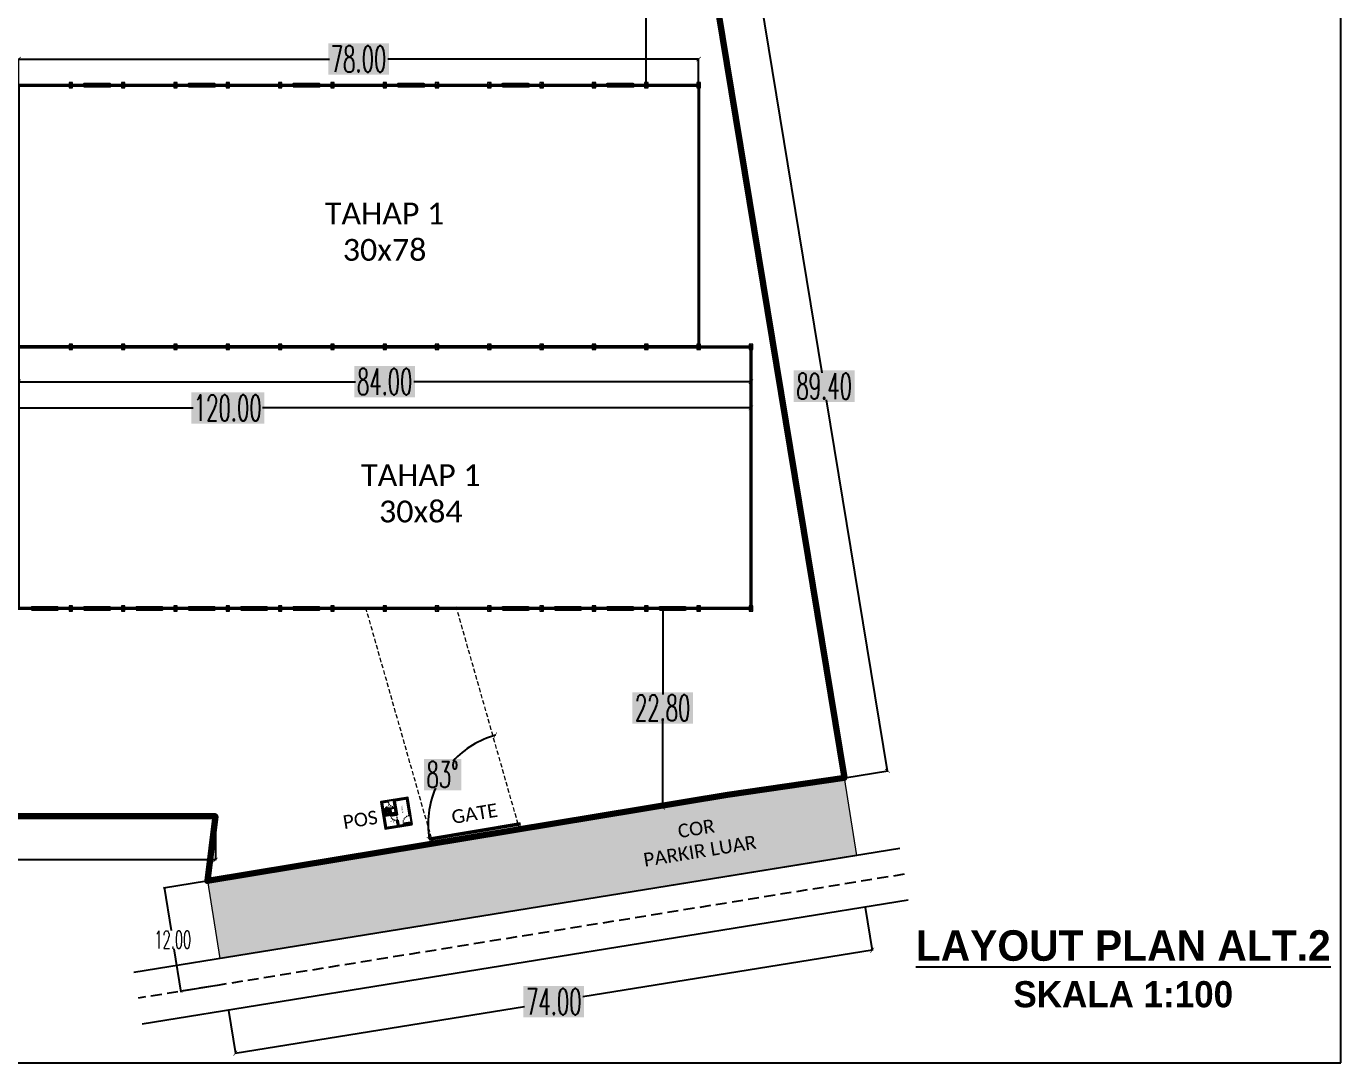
# Model space of a CAD drawing. Header units: millimetres. Extents: x 2175 to 3376, y 1504 to 1740.
# Drawn here: x 2274.3 to 2425, y 1504.5 to 1623.3 of the extents above; entities that cross this region are included whole.
import ezdxf

# ---------------------------------------------------------------- set-up
doc = ezdxf.new("R2010")
doc.units = ezdxf.units.MM
for name, pattern in [('DASHED2', [9.525, 6.35, -3.175]), ('HIDDEN', [0.375, 0.25, -0.125]), ('HIDDEN2', [0.1875, 0.125, -0.0625])]:
    doc.linetypes.add(name, pattern=pattern)
for name, color, linetype in [('GR', 7, 'Continuous'), ('GSS', 5, 'Continuous'), ('HELP', 251, 'Continuous'), ('KOP TEKS', 1, 'Continuous'), ('SNT', 11, 'Continuous'), ('TEXT', 7, 'Continuous')]:
    doc.layers.add(name, color=color, linetype=linetype)
for name, color, linetype, lineweight in [('GRS-TIPIS', 253, 'Continuous', 9), ('HAT', 8, 'Continuous', 9), ('HATCH', 9, 'Continuous', 0), ('kusen', 2, 'Continuous', 5), ('Pondasi', 6, 'Continuous', 9), ('POT', 2, 'Continuous', 30), ('TANGGA', 223, 'Continuous', 9)]:
    doc.layers.add(name, color=color, linetype=linetype, lineweight=lineweight)
doc.styles.add('-DIM2', font='simplex.shx', dxfattribs={"width": 0.55})
doc.styles.get("Standard").update_dxf_attribs({"font": 'arial.ttf'})
doc.dimstyles.new('DIMENSI WARNA BENOWO', dxfattribs={"dimtxt": 3, "dimasz": 0.5, "dimexe": 0.05, "dimexo": 0.05, "dimgap": 0.05, "dimtad": 0, "dimtih": 1, "dimtoh": 1, "dimrnd": 0.0025, "dimzin": 0, "dimdsep": 46, "dimtxsty": '-DIM2', "dimblk": 'ARCHTICK', "dimcen": 0.05, "dimclrd": 1, "dimclre": 1, "dimclrt": 256, "dimadec": 0, "dimazin": 0, "dimtfac": 1, "dimtofl": 0, "dimtmove": 0, "dimatfit": 3, "dimldrblk": 'ARCHTICK', "dimfxl": 0.18, "dimtfill": 2, "dimtfillclr": 256, "dimtolj": 1, "dimtzin": 0, "dimarcsym": 0})
doc.dimstyles.new('SITEPLAN SAMARINDA', dxfattribs={"dimtxt": 2, "dimasz": 0.3, "dimexe": 0.1, "dimexo": 0.1, "dimgap": 0.05, "dimtad": 0, "dimtih": 1, "dimtoh": 1, "dimzin": 0, "dimdsep": 46, "dimtxsty": '-DIM2', "dimblk": 'ARCHTICK', "dimcen": 0.3, "dimdle": 0.1, "dimclrd": 1, "dimclre": 1, "dimclrt": 7, "dimadec": 0, "dimazin": 0, "dimtfac": 1, "dimtix": 1, "dimtofl": 0, "dimtmove": 0, "dimatfit": 3, "dimldrblk": 'ARCHTICK', "dimfxl": 1, "dimtolj": 1, "dimtzin": 0, "dimarcsym": 0})

# ---------------------------------------------------------------- blocks, each defined once
blk = doc.blocks.new('_ArchTick')
at = {"color": 0, "linetype": 'ByBlock', "const_width": 0.15}
blk.add_lwpolyline([(-0.5, -0.5), (0.5, 0.5)], dxfattribs=at)
blk = doc.blocks.new('*D1311')
at = {"layer": 'Defpoints', "color": 0, "transparency": 16777216}
for p in [(2370.5, 1522.31), (2297.45, 1510.5), (2298.24, 1505.56)]:
    blk.add_point(p, dxfattribs=at)
at = {"layer": 'GR', "color": 1, "lineweight": -2, "transparency": 16777216}
for p, q in [((2370.5, 1522.26), (2371.3, 1517.33)), ((2371.29, 1517.37), (2338.12, 1512.01)), ((2298.24, 1505.56), (2331.42, 1510.93)), ((2297.45, 1510.45), (2298.25, 1505.51))]:
    blk.add_line(p, q, dxfattribs=at)
at = {"layer": 'GR', "color": 1, "lineweight": -2, "transparency": 16777216, "xscale": 0.5, "yscale": 0.5, "zscale": 0.5}
for p, rotation in [((2371.29, 1517.37), 9.184901912618962), ((2298.24, 1505.56), 189.184901912619)]:
    blk.add_blockref('_ArchTick', p, dxfattribs=dict(at, rotation=rotation))
at = {"layer": 'GR', "color": 240, "transparency": 16777216, "insert": (2334.77, 1511.47), "char_height": 3, "attachment_point": 5, "style": '-DIM2', "bg_fill": 1, "box_fill_scale": 1.1, "bg_fill_color": 256, "bg_fill_true_color": 16180224, "bg_fill_transparency": 0}
blk.add_mtext('\\A1;74.00', dxfattribs=at)
blk = doc.blocks.new('*D1312')
at = {"layer": 'Defpoints', "color": 0, "transparency": 16777216}
for p in [(2207.97, 1532.73), (2295.97, 1532.73), (2207.97, 1527.73)]:
    blk.add_point(p, dxfattribs=at)
at = {"layer": 'GR', "color": 1, "lineweight": -2, "transparency": 16777216}
for p, q in [((2207.97, 1532.68), (2207.97, 1527.68)), ((2295.97, 1532.68), (2295.97, 1527.68)), ((2207.97, 1527.73), (2248.62, 1527.73)), ((2295.97, 1527.73), (2255.32, 1527.73))]:
    blk.add_line(p, q, dxfattribs=at)
at = {"layer": 'GR', "color": 1, "lineweight": -2, "transparency": 16777216, "xscale": 0.5, "yscale": 0.5, "zscale": 0.5, "rotation": 180}
blk.add_blockref('_ArchTick', (2207.97, 1527.73), dxfattribs=at)
at = {"layer": 'GR', "color": 1, "lineweight": -2, "transparency": 16777216, "xscale": 0.5, "yscale": 0.5, "zscale": 0.5}
blk.add_blockref('_ArchTick', (2295.97, 1527.73), dxfattribs=at)
at = {"layer": 'GR', "color": 240, "transparency": 16777216, "insert": (2251.97, 1527.73), "char_height": 3, "attachment_point": 5, "style": '-DIM2', "bg_fill": 1, "box_fill_scale": 1.1, "bg_fill_color": 256, "bg_fill_true_color": 16180224, "bg_fill_transparency": 0}
blk.add_mtext('\\A1;88.00', dxfattribs=at)
blk = doc.blocks.new('*D1314')
at = {"layer": 'Defpoints', "color": 0, "transparency": 16777216}
for p in [(2353.59, 1625.33), (2373.04, 1537.93), (2368.1, 1537.12)]:
    blk.add_point(p, dxfattribs=at)
at = {"layer": 'GR', "color": 1, "lineweight": -2, "transparency": 16777216}
for p, q in [((2353.64, 1625.34), (2358.57, 1626.15)), ((2358.52, 1626.14), (2365.52, 1583.59)), ((2373.04, 1537.93), (2366.03, 1580.49)), ((2368.15, 1537.13), (2373.09, 1537.94))]:
    blk.add_line(p, q, dxfattribs=at)
at = {"layer": 'GR', "color": 1, "lineweight": -2, "transparency": 16777216, "xscale": 0.5, "yscale": 0.5, "zscale": 0.5}
for p, rotation in [((2358.52, 1626.14), 99.34405198006446), ((2373.04, 1537.93), 279.3440519800645)]:
    blk.add_blockref('_ArchTick', p, dxfattribs=dict(at, rotation=rotation))
at = {"layer": 'GR', "color": 240, "transparency": 16777216, "insert": (2365.78, 1582.04), "char_height": 3, "attachment_point": 5, "style": '-DIM2', "bg_fill": 1, "box_fill_scale": 1.1, "bg_fill_color": 256, "bg_fill_true_color": 16180224, "bg_fill_transparency": 0}
blk.add_mtext('\\A1;89.40', dxfattribs=at)
blk = doc.blocks.new('*D1318')
at = {"layer": 'Defpoints', "color": 0, "transparency": 16777216}
for p in [(2321.18, 1566.21), (2323.64, 1539.5), (2355.66, 1535.8), (2330.98, 1531.81), (2306.3, 1527.82)]:
    blk.add_point(p, dxfattribs=at)
at = {"layer": 'GR', "color": 1, "lineweight": -2, "transparency": 16777216}
for start, end in [(105.8972, 136.9505), (156.9981, 189.1849)]:
    blk.add_arc((2330.98, 1531.81), 10.62, start, end, dxfattribs=at)
at = {"layer": 'GR', "color": 1, "lineweight": -2, "transparency": 16777216, "xscale": 0.5, "yscale": 0.5, "zscale": 0.5}
for p, rotation in [((2328.07, 1542.03), 15.89716295849237), ((2320.49, 1530.12), 279.1849019126178)]:
    blk.add_blockref('_ArchTick', p, dxfattribs=dict(at, rotation=rotation))
at = {"layer": 'GR', "color": 240, "transparency": 16777216, "insert": (2322.01, 1537.51), "char_height": 3, "attachment_point": 5, "style": '-DIM2', "bg_fill": 1, "box_fill_scale": 1.1, "bg_fill_color": 256, "bg_fill_true_color": 16180224, "bg_fill_transparency": 0}
blk.add_mtext('\\A1;83°', dxfattribs=at)
blk = doc.blocks.new('*D1319')
at = {"layer": 'Defpoints', "color": 0, "transparency": 16777216}
for p in [(2295.05, 1525.31), (2292.03, 1512.66), (2296.97, 1513.46)]:
    blk.add_point(p, dxfattribs=at)
at = {"layer": 'GR', "color": 1, "linetype": 'Continuous', "lineweight": -2, "transparency": 16777216}
for p, q in [((2294.95, 1525.29), (2290.02, 1524.49)), ((2296.87, 1513.44), (2291.93, 1512.65))]:
    blk.add_line(p, q, dxfattribs=at)
at = {"layer": 'GR', "color": 1, "lineweight": -2, "transparency": 16777216}
for p, q in [((2290.1, 1524.61), (2290.9, 1519.63)), ((2292.05, 1512.56), (2291.24, 1517.53))]:
    blk.add_line(p, q, dxfattribs=at)
at = {"layer": 'GR', "color": 1, "lineweight": -2, "transparency": 16777216, "xscale": 0.3, "yscale": 0.3, "zscale": 0.3}
for p, rotation in [((2290.12, 1524.51), 99.1849019126292), ((2292.03, 1512.66), 279.1849019126292)]:
    blk.add_blockref('_ArchTick', p, dxfattribs=dict(at, rotation=rotation))
at = {"layer": 'GR', "color": 7, "lineweight": 0, "transparency": 16777216, "insert": (2291.07, 1518.58), "char_height": 2, "attachment_point": 5, "style": '-DIM2'}
blk.add_mtext('\\A1;12.00', dxfattribs=at)
blk = doc.blocks.new('*D1322')
at = {"layer": 'Defpoints', "color": 0, "transparency": 16777216}
for p in [(2351.38, 1619.55), (2273.38, 1616.55), (2351.38, 1616.55)]:
    blk.add_point(p, dxfattribs=at)
at = {"layer": 'GR', "color": 1, "lineweight": -2, "transparency": 16777216}
for p, q in [((2273.38, 1616.6), (2273.38, 1619.6)), ((2273.38, 1619.55), (2309.03, 1619.55)), ((2351.38, 1619.55), (2315.73, 1619.55)), ((2351.38, 1616.6), (2351.38, 1619.6))]:
    blk.add_line(p, q, dxfattribs=at)
at = {"layer": 'GR', "color": 1, "lineweight": -2, "transparency": 16777216, "xscale": 0.5, "yscale": 0.5, "zscale": 0.5, "rotation": 180}
blk.add_blockref('_ArchTick', (2273.38, 1619.55), dxfattribs=at)
at = {"layer": 'GR', "color": 1, "lineweight": -2, "transparency": 16777216, "xscale": 0.5, "yscale": 0.5, "zscale": 0.5}
blk.add_blockref('_ArchTick', (2351.38, 1619.55), dxfattribs=at)
at = {"layer": 'GR', "color": 240, "transparency": 16777216, "insert": (2312.38, 1619.55), "char_height": 3, "attachment_point": 5, "style": '-DIM2', "bg_fill": 1, "box_fill_scale": 1.1, "bg_fill_color": 256, "bg_fill_true_color": 16180224, "bg_fill_transparency": 0}
blk.add_mtext('\\A1;78.00', dxfattribs=at)
blk = doc.blocks.new('*D1327')
at = {"layer": 'Defpoints', "color": 0, "transparency": 16777216}
for p in [(2273.38, 1585.55), (2357.38, 1585.55), (2357.38, 1582.55)]:
    blk.add_point(p, dxfattribs=at)
at = {"layer": 'GR', "color": 1, "lineweight": -2, "transparency": 16777216}
for p, q in [((2273.38, 1585.5), (2273.38, 1582.5)), ((2357.38, 1585.5), (2357.38, 1582.5)), ((2273.38, 1582.55), (2312.03, 1582.55)), ((2357.38, 1582.55), (2318.73, 1582.55))]:
    blk.add_line(p, q, dxfattribs=at)
at = {"layer": 'GR', "color": 1, "lineweight": -2, "transparency": 16777216, "xscale": 0.5, "yscale": 0.5, "zscale": 0.5, "rotation": 180}
blk.add_blockref('_ArchTick', (2273.38, 1582.55), dxfattribs=at)
at = {"layer": 'GR', "color": 1, "lineweight": -2, "transparency": 16777216, "xscale": 0.5, "yscale": 0.5, "zscale": 0.5}
blk.add_blockref('_ArchTick', (2357.38, 1582.55), dxfattribs=at)
at = {"layer": 'GR', "color": 240, "transparency": 16777216, "insert": (2315.38, 1582.55), "char_height": 3, "attachment_point": 5, "style": '-DIM2', "bg_fill": 1, "box_fill_scale": 1.1, "bg_fill_color": 256, "bg_fill_true_color": 16180224, "bg_fill_transparency": 0}
blk.add_mtext('\\A1;84.00', dxfattribs=at)
blk = doc.blocks.new('*D1328')
at = {"layer": 'Defpoints', "color": 0, "transparency": 16777216}
for p in [(2237.38, 1582.55), (2357.38, 1582.55), (2357.38, 1579.55)]:
    blk.add_point(p, dxfattribs=at)
at = {"layer": 'GR', "color": 1, "lineweight": -2, "transparency": 16777216}
for p, q in [((2237.38, 1582.5), (2237.38, 1579.5)), ((2357.38, 1582.5), (2357.38, 1579.5)), ((2237.38, 1579.55), (2293.41, 1579.55)), ((2357.38, 1579.55), (2301.36, 1579.55))]:
    blk.add_line(p, q, dxfattribs=at)
at = {"layer": 'GR', "color": 1, "lineweight": -2, "transparency": 16777216, "xscale": 0.5, "yscale": 0.5, "zscale": 0.5, "rotation": 180}
blk.add_blockref('_ArchTick', (2237.38, 1579.55), dxfattribs=at)
at = {"layer": 'GR', "color": 1, "lineweight": -2, "transparency": 16777216, "xscale": 0.5, "yscale": 0.5, "zscale": 0.5}
blk.add_blockref('_ArchTick', (2357.38, 1579.55), dxfattribs=at)
at = {"layer": 'GR', "color": 240, "transparency": 16777216, "insert": (2297.38, 1579.55), "char_height": 3, "attachment_point": 5, "style": '-DIM2', "bg_fill": 1, "box_fill_scale": 1.1, "bg_fill_color": 256, "bg_fill_true_color": 16180224, "bg_fill_transparency": 0}
blk.add_mtext('\\A1;120.00', dxfattribs=at)
blk = doc.blocks.new('*D1329')
at = {"layer": 'Defpoints', "color": 0, "transparency": 16777216}
for p in [(2347.26, 1556.55), (2347.26, 1533.75), (2347.26, 1533.75)]:
    blk.add_point(p, dxfattribs=at)
at = {"layer": 'GR', "color": 1, "lineweight": -2, "transparency": 16777216}
for p, q in [((2347.26, 1556.55), (2347.26, 1546.7)), ((2347.26, 1533.75), (2347.26, 1543.6))]:
    blk.add_line(p, q, dxfattribs=at)
at = {"layer": 'GR', "color": 1, "lineweight": -2, "transparency": 16777216, "xscale": 0.5, "yscale": 0.5, "zscale": 0.5}
for p, rotation in [((2347.26, 1556.55), 90), ((2347.26, 1533.75), 270)]:
    blk.add_blockref('_ArchTick', p, dxfattribs=dict(at, rotation=rotation))
at = {"layer": 'GR', "color": 240, "transparency": 16777216, "insert": (2347.26, 1545.15), "char_height": 3, "attachment_point": 5, "style": '-DIM2', "bg_fill": 1, "box_fill_scale": 1.1, "bg_fill_color": 256, "bg_fill_true_color": 16180224, "bg_fill_transparency": 0}
blk.add_mtext('\\A1;22.80', dxfattribs=at)
blk = doc.blocks.new('*D1331')
at = {"layer": 'Defpoints', "color": 0, "transparency": 16777216}
for p in [(2345.38, 1636.55), (2345.38, 1616.55), (2345.38, 1616.55)]:
    blk.add_point(p, dxfattribs=at)
at = {"layer": 'GR', "color": 1, "lineweight": -2, "transparency": 16777216}
for p, q in [((2345.38, 1636.65), (2345.38, 1627.6)), ((2345.38, 1616.45), (2345.38, 1625.5))]:
    blk.add_line(p, q, dxfattribs=at)
at = {"layer": 'GR', "color": 1, "lineweight": -2, "transparency": 16777216, "xscale": 0.3, "yscale": 0.3, "zscale": 0.3}
for p, rotation in [((2345.38, 1636.55), 90), ((2345.38, 1616.55), 270)]:
    blk.add_blockref('_ArchTick', p, dxfattribs=dict(at, rotation=rotation))
at = {"layer": 'GR', "color": 7, "lineweight": 0, "transparency": 16777216, "insert": (2345.38, 1626.55), "char_height": 2, "attachment_point": 5, "style": '-DIM2'}
blk.add_mtext('\\A1;20.00', dxfattribs=at)
blk = doc.blocks.new('WF300')
at = {"layer": 'Pondasi'}
for p, q in [((4219.41, -132.1), (4219.42, -132.1)), ((4219.42, -131.98), (4219.42, -132.1)), ((4219.42, -132.03), (4219.7, -132.03)), ((4219.42, -132.04), (4219.7, -132.04)), ((4219.56, -132.04), (4219.56, -132.03)), ((4219.7, -132.1), (4219.7, -131.98)), ((4219.7, -132.1), (4219.71, -132.1))]:
    blk.add_line(p, q, dxfattribs=at)
blk.add_lwpolyline([(4219.78, -132.19), (4219.78, -131.89), (4219.33, -131.89), (4219.33, -132.19)], close=True, dxfattribs=at)
for points in [[(4219.42, -131.98), (4219.41, -131.98), (4219.41, -132.1)], [(4219.71, -132.1), (4219.71, -131.98), (4219.7, -131.98)]]:
    blk.add_lwpolyline(points, dxfattribs=at)
blk = doc.blocks.new('P90')
at = {"layer": 'HAT', "linetype": 'DASHED2', "lineweight": 0, "ltscale": 0.02}
blk.add_arc((5819.04, -302.11), 0.8, 88.5679, 181.4321, dxfattribs=at)
at = {"layer": 'kusen', "linetype": 'ByBlock', "lineweight": 0}
for points in [[(5819.06, -302.13), (5819.02, -302.13), (5819.02, -301.31), (5819.06, -301.31)], [(5818.2, -302.13), (5818.24, -302.13), (5818.24, -302.28), (5818.2, -302.28)], [(5819.1, -302.13), (5819.06, -302.13), (5819.06, -302.28), (5819.1, -302.28)]]:
    blk.add_lwpolyline(points, close=True, dxfattribs=at)
blk = doc.blocks.new('A$C314E5401')
for p, q in [((-14, 13), (-4, 18)), ((-2, 17), (-2, 12)), ((-1, 17), (-1, 12)), ((-1, 17), (-1, 12)), ((0, 17), (0, 12)), ((1, 17), (1, 12)), ((1, 17), (1, 12)), ((2, 17), (2, 12)), ((3, 17), (3, 12)), ((3, 17), (3, 12)), ((4, 17), (4, 12)), ((5, 17), (5, 12)), ((5, 17), (5, 12)), ((6, 17), (6, 12)), ((7, 18), (7, 12)), ((7, 17), (7, 12)), ((8, 18), (8, 11)), ((9, 18), (9, 11)), ((10, 18), (10, 11)), ((10, 18), (10, 11)), ((11, 18), (11, 11)), ((11, 18), (11, 11)), ((12, 18), (12, 11)), ((13, 18), (13, 11)), ((14, 20), (18, 20)), ((14, 18), (14, 11)), ((14, 18), (14, 11)), ((15, 18), (15, 11)), ((16, 18), (16, 10)), ((16, 18), (16, 11)), ((17, 18), (17, 10)), ((18, 18), (18, 10)), ((20, 15), (19, 19)), ((-14, -13), (-4, -18)), ((-2, -16), (-2, -12)), ((-1, -16), (-1, -12)), ((-1, -17), (-1, -12)), ((0, -17), (0, -12)), ((1, -17), (1, -12)), ((1, -17), (1, -12)), ((2, -17), (2, -12)), ((3, -17), (3, -12)), ((3, -17), (3, -12)), ((4, -17), (4, -12)), ((5, -17), (5, -11)), ((5, -17), (5, -12)), ((6, -17), (6, -11)), ((7, -17), (7, -11)), ((7, -17), (7, -11)), ((8, -17), (8, -11)), ((9, -17), (9, -11)), ((10, -17), (10, -11)), ((10, -17), (10, -11)), ((11, -17), (11, -11)), ((11, -17), (11, -11)), ((12, -17), (12, -11)), ((13, -17), (13, -11)), ((14, -17), (14, -11)), ((14, -17), (14, -11)), ((14, -20), (18, -20)), ((15, -17), (15, -10)), ((16, -17), (16, -10)), ((16, -17), (16, -10)), ((17, -17), (17, -10)), ((18, -17), (18, -10)), ((20, -15), (19, -19))]:
    blk.add_line(p, q)
for centre, radius, start, end in [((34, 1), 51, 167.907, 180.7001), ((34, -1), 51, 179.2999, 192.093), ((-13, 11), 2.97, 115.5884, 167.907), ((-2, 1), 10.1, 89.3646, 171.9631), ((3, 1), 15.5, 171.9445, 182.3259), ((3, -1), 15.5, 177.6741, 188.0555), ((-2, 15), 4.15, 97.4366, 115.5884), ((15, -89), 109, 90.6447, 99.3564), ((-2, 17), 0.445, 0, 180), ((0, -82), 93.7, 77.6038, 91.0419), ((-2, 12), 0.237, 271.7186, 0), ((0, 17), 0.445, 0, 180), ((-1, 12), 0.237, 180, 0), ((0, 12), 0.237, 180, 0), ((1, 17), 0.445, 0, 180), ((2, 12), 0.237, 180, 0), ((0, 0), 3.59, 358.3993, 69.7102), ((0, 0), 3.59, 290.2898, 1.6007), ((2, 17), 0.445, 0, 180), ((4, 17), 0.445, 0, 180), ((3, 12), 0.237, 180, 0), ((4, 12), 0.237, 180, 0), ((5, 17), 0.445, 0, 180), ((6, 12), 0.237, 180, 0), ((6, 17), 0.445, 0, 180), ((8, 18), 0.445, 0, 180), ((7, 12), 0.237, 180, 0), ((8, 11), 0.237, 180, 0), ((9, 18), 0.445, 0, 180), ((11, 18), 0.445, 0, 180), ((10, 11), 0.237, 180, 0), ((12, 18), 0.445, 0, 180), ((11, 11), 0.237, 180, 0), ((13, 11), 0.237, 180, 0), ((13, 18), 0.445, 0, 180), ((15, 18), 0.445, 0, 180), ((14, 11), 0.237, 180, 0), ((15, 11), 0.237, 180, 0), ((16, 18), 0.445, 0, 180), ((17, 10), 0.237, 180, 0), ((17, 18), 0.445, 0, 180), ((18, 19), 1.2, 16.9837, 90), ((18, 10), 0.237, 180, 258.7357), ((23, 16), 2.97, 196.9837, 236.587), ((18, 4), 5.93, 68.9695, 77.1263), ((12, -14), 25.1, 43.8785, 68.9695), ((-23, -54), 81, 47.7542, 56.587), ((28, 2), 1.78, 9.3054, 43.8785), ((17, 0), 13, 0.0418, 9.3054), ((17, 0), 13, 350.6946, 359.9582), ((28, 3), 4.75, 13.4838, 47.7542), ((17, 0), 16, 0.034, 13.4838), ((17, 0), 16, 346.5162, 359.966), ((-13, -11), 2.97, 192.093, 244.4116), ((-2, -1), 10.1, 188.0369, 270.6354), ((-2, -14), 4.15, 244.4116, 262.5634), ((15, 89), 109, 260.6436, 269.3553), ((0, 82), 93.7, 268.9581, 282.3962), ((-2, -12), 0.237, 0, 88.2814), ((-2, -16), 0.445, 180, 0), ((-1, -12), 0.237, 0, 180), ((0, -17), 0.445, 180, 0), ((0, -12), 0.237, 0, 180), ((2, -12), 0.237, 0, 180), ((1, -17), 0.445, 180, 0), ((2, -17), 0.445, 180, 0), ((3, -12), 0.237, 0, 180), ((4, -17), 0.445, 180, 0), ((4, -12), 0.237, 0, 180), ((6, -11), 0.237, 0, 180), ((5, -17), 0.445, 180, 0), ((6, -17), 0.445, 180, 0), ((7, -11), 0.237, 0, 180), ((8, -17), 0.445, 180, 0), ((8, -11), 0.237, 0, 180), ((9, -17), 0.445, 180, 0), ((10, -11), 0.237, 0, 180), ((11, -17), 0.445, 180, 0), ((11, -11), 0.237, 0, 180), ((12, -17), 0.445, 180, 0), ((13, -11), 0.237, 0, 180), ((13, -17), 0.445, 180, 0), ((14, -11), 0.237, 0, 180), ((15, -17), 0.445, 180, 0), ((15, -10), 0.237, 0, 180), ((17, -10), 0.237, 0, 180), ((16, -17), 0.445, 180, 0), ((17, -17), 0.445, 180, 0), ((18, -10), 0.237, 101.2643, 180), ((18, -19), 1.2, 270, 343.0163), ((18, -3), 5.93, 282.8737, 291.0305), ((23, -16), 2.97, 123.413, 163.0163), ((12, 14), 25.1, 291.0305, 316.1215), ((-23, 54), 81, 303.413, 312.2458), ((28, -2), 1.78, 316.1215, 350.6946), ((28, -3), 4.75, 312.2458, 346.5162)]:
    blk.add_arc(centre, radius, start, end)
blk = doc.blocks.new('P70')
at = {"layer": 'HAT', "linetype": 'DASHED2', "lineweight": 0, "ltscale": 0.02}
blk.add_arc((497.52, -6.65), 0.6, 268.0908, 1.9092, dxfattribs=at)
at = {"layer": 'kusen', "linetype": 'ByBlock', "lineweight": 0}
for points in [[(497.5, -6.63), (497.5, -6.59), (497.35, -6.59), (497.35, -6.63)], [(497.5, -7.29), (497.5, -7.25), (497.35, -7.25), (497.35, -7.29)], [(497.5, -6.63), (497.5, -6.67), (498.12, -6.67), (498.12, -6.63)]]:
    blk.add_lwpolyline(points, close=True, dxfattribs=at)
blk = doc.blocks.new('Jendela Aluminium Kusen')
at = {"layer": 'kusen'}
for points in [[(100, 0), (100, 0), (100, 0), (100, 0), (100, 40), (100, 40), (100, 40), (0, 40), (0, 40), (0, 40), (0, 40), (0, 40), (0, 40), (0, 0), (100, 0)], [(18, 40), (18, 37), (3, 37), (3, 3), (32, 3)], [(33, 8), (34, 7)], [(41, 3), (64, 3)], [(73, 3), (97, 3), (97, 37), (82, 37), (82, 40)]]:
    blk.add_lwpolyline(points, dxfattribs=at)
for points in [[(33, 8, 2.3381048), (40, 8), (39, 7)], [(34, 7, 2.5322397), (39, 7)]]:
    blk.add_lwpolyline(points, format="xyb", dxfattribs=at)
blk.add_lwpolyline([(66, 7, 2.5322397), (71, 7), (72, 8, -2.3381048), (65, 8)], format="xyb", close=True, dxfattribs=at)
blk = doc.blocks.new('keidei')
for points in [[(12849.84, -2679.63), (12850.44, -2679.63), (12850.44, -2680.18), (12849.84, -2680.18)], [(12849.84, -2679.68), (12850.39, -2679.68), (12850.39, -2680.18), (12849.84, -2680.18)]]:
    blk.add_lwpolyline(points, close=True)
at = {"layer": 'GRS-TIPIS', "linetype": 'HIDDEN2', "ltscale": 0.75}
for p, q in [((12849.76, -2678.68), (12849.76, -2680.33)), ((12848.19, -2680.26), (12851.34, -2680.26))]:
    blk.add_line(p, q, dxfattribs=at)
blk.add_lwpolyline([(12851.26, -2679.52), (12851.26, -2678.76), (12848.26, -2678.76), (12848.26, -2681.76), (12851.26, -2681.76), (12851.26, -2680.14)], dxfattribs=at)
at = {"layer": 'GSS', "linetype": 'Continuous', "ltscale": 5}
for p, q in [((12849.69, -2678.68), (12849.69, -2680.33)), ((12849.84, -2678.68), (12849.84, -2680.33)), ((12848.19, -2680.18), (12848.93, -2680.18)), ((12849.51, -2680.18), (12851.34, -2680.18)), ((12848.19, -2680.33), (12848.93, -2680.33)), ((12849.55, -2680.33), (12851.34, -2680.33))]:
    blk.add_line(p, q, dxfattribs=at)
blk.add_lwpolyline([(12848.19, -2681.83), (12851.34, -2681.83), (12851.34, -2678.68), (12848.19, -2678.68)], close=True, dxfattribs=at)
for points in [[(12851.19, -2679.52), (12851.19, -2678.83), (12848.34, -2678.83), (12848.34, -2681.68)], [(12849.3, -2681.68), (12851.19, -2681.68), (12851.19, -2680.1)], [(12848.34, -2681.68), (12848.52, -2681.68)], [(12848.44, -2681.83), (12848.48, -2681.83)]]:
    blk.add_lwpolyline(points, dxfattribs=at)
at = {"layer": 'HATCH', "lineweight": 0}
for p, q in [((12849.49, -2681.83), (12849.49, -2681.68)), ((12849.49, -2681.83), (12849.49, -2681.68)), ((12850.99, -2681.83), (12850.99, -2681.68))]:
    blk.add_line(p, q, dxfattribs=at)
at = {"layer": 'kusen', "color": 114}
for points in [[(12850.24, -2681.76), (12849.52, -2681.76), (12849.52, -2681.76), (12850.24, -2681.76)], [(12850.25, -2681.76), (12850.97, -2681.76), (12850.97, -2681.76), (12850.25, -2681.76)]]:
    blk.add_lwpolyline(points, close=True, dxfattribs=at)
at = {"layer": 'kusen', "ltscale": 200}
for points in [[(12850.22, -2681.81), (12850.22, -2681.71), (12849.53, -2681.71), (12849.53, -2681.81)], [(12850.26, -2681.81), (12850.26, -2681.71), (12850.95, -2681.71), (12850.95, -2681.81)]]:
    blk.add_lwpolyline(points, close=True, dxfattribs=at)
at = {"layer": 'TEXT', "lineweight": 0}
blk.add_lwpolyline([(12850.99, -2681.83), (12849.49, -2681.83), (12849.49, -2681.68), (12850.99, -2681.68)], close=True, dxfattribs=at)
at = {"layer": 'POT', "ltscale": 200, "yscale": 0.001, "zscale": 0.001}
for p, xscale, rotation in [((12849.53, -2681.81), 0.001, 90), ((12850.26, -2681.81), 0.001, 90), ((12850.22, -2681.81), -0.001, 270), ((12850.95, -2681.81), -0.001, 270)]:
    blk.add_blockref('Jendela Aluminium Kusen', p, dxfattribs=dict(at, xscale=xscale, rotation=rotation))
at = {"layer": 'SNT', "xscale": 0.01420981644602775, "yscale": 0.01420981644602775, "zscale": 0.01420981645347183}
blk.add_blockref('A$C314E5401', (12850.12, -2679.24), dxfattribs=at)
at = {"layer": 'TANGGA', "xscale": -1, "rotation": 270}
blk.add_blockref('P70', (12856.18, -3177.68), dxfattribs=at)
at = {"layer": 'TANGGA', "rotation": 180}
blk.add_blockref('P70', (13348.68, -2686.78), dxfattribs=at)
at = {"layer": 'TEXT', "xscale": -1}
blk.add_blockref('P90', (18667.53, -2379.55), dxfattribs=at)
at = {"char_height": 0.15, "width": 0.7675, "attachment_point": 1}
for s, insert in [('\\pxqc;{\\Fcdm_nc|c0;R. GANTI}', (12848.58, -2679.45)), ('\\pxqc;{\\Fcdm_nc|c0;KM/WC}', (12850.26, -2679.45)), ('\\pxqc;{\\Fcdm_nc|c0;R. JAGA}', (12849.72, -2680.91))]:
    blk.add_mtext(s, dxfattribs=dict(at, insert=insert))

msp = doc.modelspace()

# ---------------------------------------------------------------- hatches: boundary and pattern name
at = {"layer": 'HELP', "lineweight": 0, "true_color": 0x67696c}
h = msp.add_hatch(color=251, dxfattribs=at)
h.dxf.hatch_style = 1
h.paths.add_polyline_path([(2369.539, 1528.233), (2368.102, 1537.118), (2330.169, 1530.985), (2324.939, 1530.118), (2324.933, 1530.138), (2295.051, 1525.306), (2296.488, 1516.421)])
h.paths.add_polyline_path([(2344.978, 1525.82), (2358.54, 1528.019), (2357.516, 1534.331), (2343.954, 1532.132)], flags=24)

# ---------------------------------------------------------------- linework, layer by layer
at = {"layer": 'GR', "color": 0, "lineweight": 50}
msp.add_line((2320.492, 1530.118), (2330.953, 1531.851), dxfattribs=at)
at = {"layer": 'GR', "color": 0}
for p, q in [((2374.475, 1529.032), (2286.616, 1514.825)), ((2375.432, 1523.108), (2287.573, 1508.902))]:
    msp.add_line(p, q, dxfattribs=at)
at = {"layer": 'GR', "color": 0, "linetype": 'HIDDEN', "ltscale": 5}
msp.add_line((2374.954, 1526.07), (2287.095, 1511.864), dxfattribs=at)
at = {"layer": 'GR', "color": 251, "lineweight": 100, "true_color": 0x67696c}
msp.add_lwpolyline([(2229.11, 1661), (2257.394, 1658.426), (2258.677, 1674.375), (2348.449, 1667.966), (2359.214, 1625.097), (2353.587, 1625.332), (2368.102, 1537.118), (2354.696, 1535.184), (2295.051, 1525.306), (2295.973, 1532.73), (2207.973, 1532.73), (2229.11, 1661)], dxfattribs=at)
at = {"layer": 'GR', "color": 144, "true_color": 0x00629d}
for points in [[(2273.31, 1616.623), (2351.46, 1616.623), (2351.46, 1586.473), (2273.31, 1586.473)], [(2273.46, 1616.473), (2351.31, 1616.473), (2351.31, 1586.623), (2273.46, 1586.623)], [(2273.31, 1586.623), (2357.46, 1586.623), (2357.46, 1556.473), (2273.31, 1556.473)], [(2273.46, 1586.473), (2357.31, 1586.473), (2357.31, 1556.623), (2273.46, 1556.623)]]:
    msp.add_lwpolyline(points, close=True, dxfattribs=at)
at = {"layer": 'GR', "color": 0, "lineweight": 50}
for points in [[(2280.885, 1616.473), (2283.885, 1616.473), (2283.885, 1616.623), (2280.885, 1616.623)], [(2292.885, 1616.473), (2295.885, 1616.473), (2295.885, 1616.623), (2292.885, 1616.623)], [(2304.885, 1616.473), (2307.885, 1616.473), (2307.885, 1616.623), (2304.885, 1616.623)], [(2316.885, 1616.473), (2319.885, 1616.473), (2319.885, 1616.623), (2316.885, 1616.623)], [(2328.885, 1616.473), (2331.885, 1616.473), (2331.885, 1616.623), (2328.885, 1616.623)], [(2340.885, 1616.473), (2343.885, 1616.473), (2343.885, 1616.623), (2340.885, 1616.623)], [(2274.885, 1556.473), (2277.885, 1556.473), (2277.885, 1556.623), (2274.885, 1556.623)], [(2280.885, 1556.473), (2283.885, 1556.473), (2283.885, 1556.623), (2280.885, 1556.623)], [(2286.885, 1556.473), (2289.885, 1556.473), (2289.885, 1556.623), (2286.885, 1556.623)], [(2292.885, 1556.473), (2295.885, 1556.473), (2295.885, 1556.623), (2292.885, 1556.623)], [(2298.885, 1556.473), (2301.885, 1556.473), (2301.885, 1556.623), (2298.885, 1556.623)], [(2304.885, 1556.473), (2307.885, 1556.473), (2307.885, 1556.623), (2304.885, 1556.623)], [(2328.885, 1556.473), (2331.885, 1556.473), (2331.885, 1556.623), (2328.885, 1556.623)], [(2334.885, 1556.473), (2337.885, 1556.473), (2337.885, 1556.623), (2334.885, 1556.623)], [(2340.885, 1556.473), (2343.885, 1556.473), (2343.885, 1556.623), (2340.885, 1556.623)], [(2346.885, 1556.473), (2349.885, 1556.473), (2349.885, 1556.623), (2346.885, 1556.623)]]:
    msp.add_lwpolyline(points, close=True, dxfattribs=at)
at = {"layer": 'GR', "color": 0, "lineweight": 0}
for points in [[(2295.051, 1525.306), (2296.488, 1516.421), (2369.539, 1528.233), (2368.102, 1537.118)], [(2315.492, 1531.356), (2318.454, 1531.835), (2317.975, 1534.797), (2315.013, 1534.318)]]:
    msp.add_lwpolyline(points, close=True, dxfattribs=at)
at = {"layer": 'GRS-TIPIS', "linetype": 'HIDDEN', "ltscale": 2}
for p, q in [((2320.948, 1529.493), (2313.186, 1556.748)), ((2330.888, 1531.101), (2323.584, 1556.748))]:
    msp.add_line(p, q, dxfattribs=at)
for points in [[(2273.385, 1616.548), (2351.385, 1616.548), (2351.385, 1586.548), (2273.385, 1586.548)], [(2273.385, 1586.548), (2357.385, 1586.548), (2357.385, 1556.548), (2273.385, 1556.548)]]:
    msp.add_lwpolyline(points, close=True, dxfattribs=at)
at = {"layer": 'KOP TEKS', "color": 2}
msp.add_lwpolyline([(2425.021, 1504.468), (2425.021, 1681.172), (2175.112, 1681.172), (2175.112, 1504.468)], close=True, dxfattribs=at)

# ---------------------------------------------------------------- block references
at = {"layer": 'GR', "color": 0, "lineweight": 0, "rotation": 99.18490191261108}
msp.add_blockref('keidei', (1721.931, -11579.757), dxfattribs=at)
at = {"layer": 'HAT', "xscale": 1.333333333319186, "yscale": 1.333333333319186, "zscale": 1.333333333319186, "rotation": 269.9999999260696}
for p in [(2455.438, 7242.625), (2461.438, 7242.625), (2467.438, 7242.625), (2473.438, 7242.625), (2479.438, 7242.625), (2485.438, 7242.625), (2491.438, 7242.625), (2497.438, 7242.625), (2503.438, 7242.625), (2509.438, 7242.625), (2515.438, 7242.625), (2521.438, 7242.625), (2527.438, 7242.625), (2455.438, 7212.625), (2461.438, 7212.625), (2467.438, 7212.625), (2473.438, 7212.625), (2479.438, 7212.625), (2485.438, 7212.625), (2491.438, 7212.625), (2497.438, 7212.625), (2503.438, 7212.625), (2509.438, 7212.625), (2515.438, 7212.625), (2521.438, 7212.625), (2527.438, 7212.625), (2533.438, 7212.625), (2455.438, 7182.625), (2461.438, 7182.625), (2467.438, 7182.625), (2473.438, 7182.625), (2479.438, 7182.625), (2485.438, 7182.625), (2491.438, 7182.625), (2497.438, 7182.625), (2503.438, 7182.625), (2509.438, 7182.625), (2515.438, 7182.625), (2521.438, 7182.625), (2527.438, 7182.625), (2533.438, 7182.625)]:
    msp.add_blockref('WF300', p, dxfattribs=at)

# ---------------------------------------------------------------- texts
at = {"attachment_point": 1}
for s, insert, char_height, width in [('\\pxqc;{\\fCalibri Light|b0|i0|c0|p34;TAHAP 1\\P30x78}', (2306.687, 1603.089), 2.5, 17.36003), ('\\pxqc;{\\fCalibri Light|b0|i0|c0|p34;TAHAP 1\\P30x84}', (2310.842, 1573.089), 2.5, 17.36003), ('\\pxqc;{\\fBritannic Bold|b0|i0|c0|p34;\\H0.95362x;\\LLAYOUT PLAN ALT.2\\H1.04864x;\\P\\H0.81738x;\\lSKALA 1:100}', (2373.704, 1519.655), 3.67023, 52.75606)]:
    msp.add_mtext(s, dxfattribs=dict(at, insert=insert, char_height=char_height, width=width))
at = {"char_height": 1.56346, "width": 12.80459, "attachment_point": 1, "rotation": 9.21232}
for s, insert in [('\\pxqc;{\\fCalibri Light|b0|i0|c0|p34;POS}', (2306.13, 1532.084)), ('\\pxqc;{\\fCalibri Light|b0|i0|c0|p34;GATE}', (2319.24, 1532.784)), ('\\pxqc;{\\fCalibri Light|b0|i0|c0|p34;COR\\PPARKIR LUAR}', (2344.659, 1531.071))]:
    msp.add_mtext(s, dxfattribs=dict(at, insert=insert))

# ---------------------------------------------------------------- dimensions: what is measured, and where the dimension line sits
at = {"layer": 'GR', "color": 0, "lineweight": 0}
dim = msp.add_linear_dim(base=(2345.385, 1616.548), p1=(2345.385, 1636.548), p2=(2345.385, 1616.548), angle=90, dimstyle='SITEPLAN SAMARINDA', dxfattribs=at)
dim.commit()
dim.dimension.update_dxf_attribs({"geometry": '*D1331', "text_midpoint": (2345.385, 1626.548)})
at = {"layer": 'GR'}
for p1, p2, picture, middle in [((2353.587, 1625.332), (2368.102, 1537.118), '*D1314', (2365.778, 1582.037)), ((2295.973, 1532.73), (2207.973, 1532.73), '*D1312', (2251.973, 1527.73)), ((2370.496, 1522.31), (2297.445, 1510.498), '*D1311', (2334.769, 1511.468))]:
    dim = msp.add_aligned_dim(p1=p1, p2=p2, distance=5, dimstyle='DIMENSI WARNA BENOWO', dxfattribs=at)
    dim.commit()
    dim.dimension.update_dxf_attribs({"geometry": picture, "text_midpoint": middle})
for base, p1, p2, picture, middle in [((2351.385, 1619.548), (2273.385, 1616.548), (2351.385, 1616.548), '*D1322', (2312.385, 1619.548)), ((2357.385, 1582.548), (2273.385, 1585.548), (2357.385, 1585.548), '*D1327', (2315.385, 1582.548)), ((2357.385, 1579.548), (2237.385, 1582.548), (2357.385, 1582.548), '*D1328', (2297.385, 1579.548))]:
    dim = msp.add_linear_dim(base=base, p1=p1, p2=p2, dimstyle='DIMENSI WARNA BENOWO', dxfattribs=at)
    dim.commit()
    dim.dimension.update_dxf_attribs({"geometry": picture, "text_midpoint": middle})
dim = msp.add_angular_dim_2l(base=(2323.644, 1539.498), line1=((2330.977, 1531.814), (2321.181, 1566.207)), line2=((2306.297, 1527.823), (2355.656, 1535.804)), dimstyle='DIMENSI WARNA BENOWO', dxfattribs=at)
dim.commit()
dim.dimension.update_dxf_attribs({"geometry": '*D1318', "text_midpoint": (2322.015, 1537.514)})
dim = msp.add_linear_dim(base=(2347.258, 1533.748), p1=(2347.258, 1556.548), p2=(2347.258, 1533.748), angle=90, dimstyle='DIMENSI WARNA BENOWO', dxfattribs=at)
dim.commit()
dim.dimension.update_dxf_attribs({"geometry": '*D1329', "text_midpoint": (2347.258, 1545.148)})
at = {"layer": 'GR', "color": 0, "lineweight": 0}
dim = msp.add_aligned_dim(p1=(2295.051, 1525.306), p2=(2296.966, 1513.46), distance=-5, dimstyle='SITEPLAN SAMARINDA', dxfattribs=at)
dim.commit()
dim.dimension.update_dxf_attribs({"geometry": '*D1319', "text_midpoint": (2291.073, 1518.585)})

doc.saveas('drawing.dxf')
